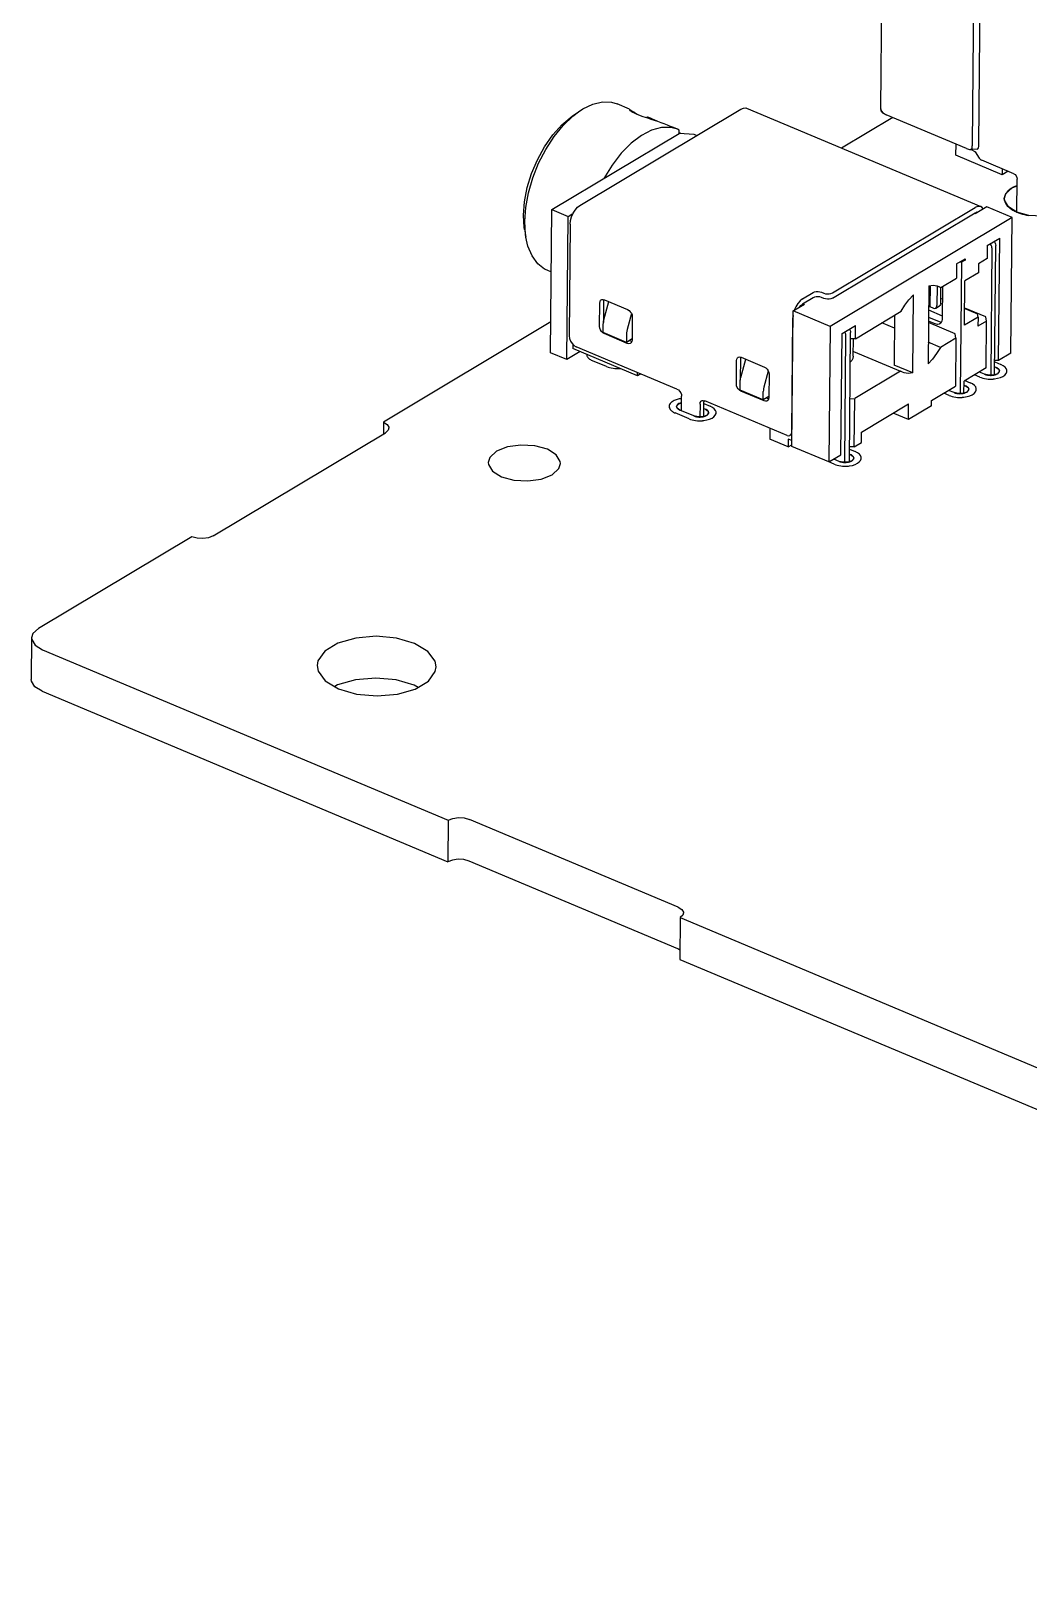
# Model space of a CAD drawing. Header units: millimetres. Extents: x 0 to 841, y 0 to 594.
# Drawn here: x 678.2 to 694.78, y 460.02 to 485.97 of the extents above; entities that cross this region are included whole.
import ezdxf

# ---------------------------------------------------------------- set-up
doc = ezdxf.new("R2010")
doc.units = ezdxf.units.MM
doc.header["$LTSCALE"] = 46.255
doc.layers.add('ASSEM_MEM', color=7, linetype='CONTINUOUS')

msp = doc.modelspace()

# ---------------------------------------------------------------- linework, layer by layer
at = {"layer": 'ASSEM_MEM', "color": 7, "linetype": 'CONTINUOUS'}
for p, q in [((693.844, 484.082), (693.938, 494.274)), ((693.951, 484.089), (694.046, 494.339)), ((692.322, 484.679), (692.399, 492.943)), ((687.19, 484.557), (687.299, 484.634)), ((687.321, 483.077), (689.997, 484.678)), ((688.148, 484.676), (687.94, 484.764)), ((688.161, 484.65), (688.15, 484.664)), ((690.092, 484.692), (693.984, 483.056)), ((692.322, 484.679), (692.33, 484.647)), ((692.413, 484.582), (692.361, 484.612)), ((693.747, 484.021), (692.413, 484.582)), ((688.432, 484.539), (688.432, 484.53)), ((688.942, 484.343), (688.878, 484.37)), ((688.973, 484.328), (688.942, 484.342)), ((688.973, 484.273), (688.973, 484.328)), ((692.52, 484.537), (691.67, 484.028)), ((686.856, 483.007), (688.973, 484.273)), ((689.218, 484.253), (688.973, 484.273)), ((689.259, 484.236), (689.218, 484.253)), ((693.571, 483.909), (693.573, 484.094)), ((694.342, 483.586), (693.571, 483.909)), ((693.781, 484.01), (693.797, 484.006)), ((693.781, 484.01), (693.815, 484.005)), ((693.926, 484.013), (693.815, 484.005)), ((693.864, 483.982), (693.815, 484.003)), ((693.888, 483.965), (693.957, 483.861)), ((693.968, 483.848), (693.957, 483.861)), ((694.532, 483.604), (694.004, 483.826)), ((694.342, 483.684), (694.342, 483.586)), ((694.438, 483.643), (694.342, 483.586)), ((694.532, 483.604), (694.554, 483.59)), ((694.553, 483.59), (694.572, 483.568)), ((694.585, 483.542), (694.589, 483.515)), ((694.584, 482.965), (694.589, 483.515)), ((691.518, 481.623), (693.89, 483.042)), ((694.083, 483.052), (693.892, 482.937)), ((694.507, 482.873), (694.083, 483.052)), ((686.415, 482.592), (686.403, 482.809)), ((686.834, 480.626), (686.856, 483.007)), ((686.856, 483.007), (687.126, 482.894)), ((687.104, 480.513), (687.126, 482.894)), ((687.126, 482.894), (687.206, 482.942)), ((687.16, 482.765), (687.143, 480.907)), ((694.507, 482.873), (691.481, 481.064)), ((691.517, 481.536), (693.889, 482.955)), ((693.924, 482.956), (693.909, 482.963)), ((694.486, 480.622), (694.507, 482.873)), ((686.4, 482.679), (686.422, 482.546)), ((686.422, 482.546), (686.415, 482.592)), ((694.091, 482.409), (694.298, 482.533)), ((694.279, 480.498), (694.298, 482.533)), ((694.091, 482.409), (694.089, 482.193)), ((694.17, 482.37), (694.15, 480.255)), ((694.214, 480.263), (694.234, 482.409)), ((686.847, 481.969), (686.777, 481.998)), ((693.582, 482.105), (693.579, 481.866)), ((693.582, 482.105), (693.725, 482.19)), ((693.64, 482.139), (693.661, 482.131)), ((693.661, 482.131), (693.641, 479.95)), ((693.725, 482.169), (693.661, 482.131)), ((693.704, 482.178), (693.725, 482.169)), ((693.725, 482.19), (693.725, 482.169)), ((693.946, 482.107), (693.944, 481.956)), ((694.089, 482.193), (693.946, 482.107)), ((693.119, 481.741), (693.107, 480.444)), ((693.119, 481.741), (693.192, 481.749)), ((693.141, 481.743), (693.138, 481.394)), ((693.253, 481.741), (693.321, 481.712)), ((693.257, 481.739), (693.254, 481.41)), ((693.286, 481.73), (693.321, 481.712)), ((693.321, 481.712), (693.579, 481.866)), ((693.348, 481.728), (693.343, 481.188)), ((693.715, 481.086), (693.721, 481.822)), ((693.944, 481.956), (693.721, 481.822)), ((687.705, 481.514), (687.729, 481.508)), ((687.715, 481.492), (687.711, 481.128)), ((687.718, 481.511), (687.715, 481.492)), ((687.72, 481.174), (687.803, 481.477)), ((687.729, 481.508), (688.114, 481.346)), ((691.197, 481.541), (691.02, 481.436)), ((691.021, 481.522), (691.197, 481.628)), ((691.376, 481.53), (691.337, 481.547)), ((691.338, 481.633), (691.377, 481.617)), ((692.852, 480.291), (692.864, 481.588)), ((693.318, 481.448), (693.32, 481.712)), ((693.346, 481.516), (693.319, 481.528)), ((687.647, 481.064), (687.651, 481.454)), ((688.178, 481.278), (688.106, 481.012)), ((688.191, 481.227), (688.187, 480.837)), ((690.842, 479.308), (690.86, 481.21)), ((690.844, 479.071), (690.865, 481.323)), ((690.864, 481.249), (690.86, 481.21)), ((690.865, 481.323), (691.056, 481.437)), ((691.481, 481.064), (690.865, 481.323)), ((691.899, 480.861), (692.659, 481.316)), ((692.551, 481.251), (692.544, 480.421)), ((693.114, 481.219), (693.29, 481.145)), ((693.115, 481.385), (693.138, 481.394)), ((693.115, 481.338), (693.343, 481.242)), ((693.138, 481.394), (693.196, 481.369)), ((693.235, 481.37), (693.299, 481.408)), ((693.938, 481.22), (693.715, 481.086)), ((694.066, 481.224), (693.717, 481.371)), ((693.717, 481.361), (693.928, 481.272)), ((693.938, 481.22), (693.928, 481.272)), ((693.938, 481.22), (693.936, 481.068)), ((694.08, 481.154), (694.066, 481.224)), ((686.839, 481.139), (684.056, 479.474)), ((687.724, 480.945), (687.7, 480.959)), ((687.708, 480.962), (687.709, 481.099)), ((688.093, 480.8), (687.708, 480.962)), ((687.709, 481.099), (687.711, 481.123)), ((688.109, 480.783), (687.724, 480.945)), ((691.481, 481.064), (691.46, 478.812)), ((691.659, 478.931), (691.678, 480.945)), ((691.678, 480.945), (691.901, 481.078)), ((691.801, 478.818), (691.821, 480.965)), ((691.899, 480.861), (691.901, 481.078)), ((692.549, 481.036), (692.339, 481.125)), ((693.226, 481.107), (693.113, 481.155)), ((693.557, 480.941), (693.113, 481.128)), ((694.08, 481.154), (693.936, 481.068)), ((694.072, 480.374), (694.08, 481.154)), ((687.202, 480.77), (687.201, 480.7)), ((688.28, 480.246), (687.201, 480.7)), ((688.934, 480.024), (687.257, 480.728)), ((688.095, 480.937), (688.093, 480.8)), ((688.187, 480.856), (688.093, 480.8)), ((688.147, 480.832), (688.173, 480.821)), ((688.173, 480.821), (688.184, 480.819)), ((691.722, 478.807), (691.741, 480.918)), ((691.899, 480.861), (691.82, 480.858)), ((691.865, 480.569), (691.867, 480.86)), ((693.312, 480.716), (693.11, 480.801)), ((693.57, 480.871), (693.312, 480.716)), ((693.57, 480.871), (693.557, 480.941)), ((693.57, 480.871), (693.563, 480.07)), ((687.104, 480.513), (686.834, 480.626)), ((687.328, 480.646), (687.104, 480.513)), ((687.524, 480.498), (687.533, 480.494)), ((687.764, 480.397), (687.533, 480.494)), ((689.921, 480.108), (689.925, 480.498)), ((689.979, 480.558), (690.003, 480.552)), ((689.989, 480.536), (689.985, 480.172)), ((689.992, 480.555), (689.989, 480.536)), ((689.994, 480.218), (690.077, 480.521)), ((690.003, 480.552), (690.388, 480.39)), ((691.816, 480.479), (691.833, 480.494)), ((691.866, 480.65), (692.65, 480.32)), ((694.279, 480.498), (694.216, 480.496)), ((694.216, 480.476), (694.319, 480.432)), ((694.486, 480.622), (694.279, 480.498)), ((688.28, 480.246), (688.28, 480.298)), ((688.331, 480.277), (688.28, 480.246)), ((689.983, 480.144), (689.984, 480.168)), ((690.452, 480.323), (690.379, 480.056)), ((690.464, 480.271), (690.461, 479.882)), ((692.65, 480.32), (691.89, 479.866)), ((692.852, 480.291), (692.544, 480.421)), ((692.685, 480.302), (692.65, 480.32)), ((694.072, 480.374), (693.706, 480.155)), ((693.969, 480.223), (693.88, 480.26)), ((694.048, 480.27), (693.96, 480.307)), ((694.207, 480.193), (694.213, 480.194)), ((694.215, 480.395), (694.239, 480.384)), ((689.997, 479.989), (689.974, 480.004)), ((689.982, 480.006), (689.983, 480.144)), ((690.367, 479.844), (689.982, 480.006)), ((690.383, 479.827), (689.997, 479.989)), ((690.367, 479.844), (690.368, 479.982)), ((693.164, 479.831), (693.563, 480.07)), ((693.459, 479.918), (693.371, 479.955)), ((693.539, 479.965), (693.45, 480.002)), ((693.704, 479.958), (693.706, 480.155)), ((693.705, 480.09), (693.73, 480.08)), ((693.721, 480.164), (693.809, 480.127)), ((689.215, 479.577), (688.983, 479.674)), ((689.008, 479.664), (689.01, 479.905)), ((689.318, 479.775), (689.316, 479.561)), ((689.372, 479.835), (689.396, 479.829)), ((689.38, 479.569), (689.382, 479.813)), ((689.381, 479.701), (689.406, 479.691)), ((689.385, 479.832), (689.382, 479.813)), ((689.382, 479.782), (689.485, 479.739)), ((690.764, 479.254), (689.396, 479.829)), ((690.461, 479.9), (690.367, 479.844)), ((690.421, 479.876), (690.447, 479.866)), ((690.447, 479.866), (690.458, 479.863)), ((691.811, 479.862), (691.89, 479.866)), ((691.882, 479.065), (691.89, 479.866)), ((692.003, 479.309), (692.784, 479.776)), ((692.781, 479.516), (692.784, 479.776)), ((693.164, 479.745), (692.781, 479.516)), ((693.164, 479.745), (693.164, 479.831)), ((693.697, 479.888), (693.704, 479.889)), ((684.056, 479.474), (684.054, 479.277)), ((688.895, 479.63), (688.904, 479.626)), ((689.135, 479.529), (688.904, 479.626)), ((689.373, 479.5), (689.379, 479.5)), ((692.781, 479.516), (692.528, 479.623)), ((681.223, 477.583), (684.089, 479.298)), ((684.136, 479.341), (684.089, 479.298)), ((684.147, 479.377), (684.136, 479.341)), ((690.477, 479.375), (690.476, 479.193)), ((690.784, 479.063), (690.476, 479.193)), ((690.785, 479.193), (690.784, 479.063)), ((690.845, 479.168), (690.785, 479.193)), ((690.846, 479.272), (690.817, 479.255)), ((691.882, 479.065), (692.002, 479.136)), ((692.002, 479.136), (692.003, 479.309)), ((690.784, 479.063), (690.844, 479.099)), ((691.46, 478.812), (690.844, 479.071)), ((691.46, 478.812), (691.659, 478.931)), ((691.802, 478.943), (691.819, 478.937)), ((691.882, 479.065), (691.803, 479.061)), ((691.803, 479.024), (691.898, 478.984)), ((691.548, 478.775), (691.46, 478.812)), ((691.628, 478.822), (691.539, 478.859)), ((691.786, 478.745), (691.8, 478.747)), ((680.871, 477.569), (678.322, 476.045)), ((678.208, 475.888), (678.201, 475.195)), ((678.389, 475.692), (685.134, 472.858)), ((678.383, 475), (685.127, 472.165)), ((684.63, 475.065), (684.566, 475.103)), ((685.134, 472.858), (685.127, 472.165)), ((688.954, 471.414), (685.486, 472.872)), ((688.948, 470.721), (685.479, 472.179)), ((688.988, 471.238), (688.981, 470.545)), ((688.988, 471.238), (714.038, 460.709)), ((688.983, 470.7), (688.948, 470.721)), ((688.981, 470.545), (714.032, 460.017))]:
    msp.add_line(p, q, dxfattribs=at)
for points in [[(687.043, 484.406), (687.205, 484.561), (687.299, 484.634)], [(687.299, 484.634), (687.371, 484.68), (687.536, 484.759), (687.697, 484.797), (687.847, 484.792), (687.94, 484.764)], [(688.448, 484.525), (688.37, 484.55), (688.298, 484.577), (688.237, 484.603), (688.19, 484.628), (688.161, 484.65)], [(689.997, 484.678), (690.038, 484.695), (690.077, 484.696), (690.092, 484.692)], [(692.361, 484.612), (692.33, 484.648), (692.322, 484.679)], [(692.33, 484.647), (692.362, 484.61), (692.413, 484.582)], [(686.383, 482.915), (686.4, 483.138), (686.445, 483.372), (686.517, 483.607), (686.614, 483.835), (686.733, 484.052), (686.87, 484.247), (687.019, 484.414), (687.19, 484.557)], [(686.403, 482.809), (686.42, 483.043), (686.465, 483.288), (686.537, 483.535), (686.634, 483.778), (686.754, 484.008), (686.891, 484.22), (687.043, 484.406)], [(688.942, 484.342), (688.833, 484.373), (688.677, 484.373), (688.512, 484.328), (688.342, 484.24), (688.173, 484.11), (688.009, 483.944), (687.856, 483.747), (687.72, 483.524)], [(688.467, 484.536), (688.446, 484.542), (688.434, 484.543), (688.432, 484.539)], [(688.565, 484.494), (688.528, 484.511), (688.494, 484.525), (688.467, 484.536)], [(693.815, 484.005), (693.833, 484.013), (693.841, 484.039), (693.844, 484.082)], [(693.815, 484.005), (693.821, 484.006), (693.83, 484.01), (693.835, 484.017), (693.839, 484.028), (693.842, 484.043), (693.843, 484.061), (693.844, 484.082)], [(693.797, 484.006), (693.811, 484.005), (693.815, 484.005)], [(693.864, 483.982), (693.874, 483.977), (693.882, 483.971), (693.888, 483.965)], [(693.888, 483.965), (693.882, 483.971), (693.874, 483.977)], [(693.968, 483.848), (693.984, 483.836), (694.004, 483.826)], [(694.572, 483.568), (694.585, 483.541), (694.589, 483.515)], [(694.588, 483.41), (694.526, 483.381), (694.474, 483.349), (694.432, 483.313), (694.4, 483.273), (694.382, 483.232), (694.375, 483.189)], [(694.375, 483.19), (694.4, 483.272), (694.507, 483.37), (694.588, 483.403)], [(687.16, 482.765), (687.166, 482.825), (687.183, 482.887), (687.208, 482.946), (687.242, 483), (687.28, 483.045), (687.321, 483.077)], [(693.984, 483.056), (693.969, 483.06), (693.931, 483.059), (693.89, 483.042)], [(694.025, 483.017), (694.002, 483.045), (693.984, 483.056)], [(694.583, 482.965), (694.442, 483.053), (694.377, 483.161), (694.375, 483.19)], [(694.375, 483.189), (694.375, 483.185), (694.375, 483.18), (694.375, 483.175), (694.376, 483.17), (694.376, 483.166), (694.377, 483.16)], [(694.377, 483.16), (694.382, 483.143), (694.389, 483.124), (694.399, 483.105), (694.411, 483.087), (694.425, 483.07), (694.442, 483.053)], [(694.442, 483.053), (694.448, 483.047), (694.455, 483.041), (694.462, 483.035), (694.469, 483.03), (694.476, 483.024), (694.485, 483.018)], [(686.4, 482.678), (686.396, 482.708), (686.383, 482.915)], [(693.889, 482.955), (693.918, 482.966), (693.937, 482.964)], [(694.485, 483.018), (694.499, 483.008), (694.515, 482.999), (694.531, 482.99), (694.548, 482.981), (694.565, 482.973), (694.583, 482.965)], [(695.393, 482.998), (695.219, 482.928), (695.004, 482.897), (694.781, 482.91), (694.583, 482.965)], [(694.583, 482.965), (694.612, 482.954), (694.644, 482.943), (694.677, 482.933), (694.711, 482.924), (694.746, 482.916), (694.782, 482.91)], [(686.777, 481.998), (686.735, 482.018), (686.619, 482.108), (686.525, 482.236), (686.457, 482.399), (686.422, 482.546)], [(694.17, 482.37), (694.167, 482.392), (694.159, 482.413), (694.147, 482.433), (694.141, 482.439)], [(694.204, 482.477), (694.21, 482.471), (694.223, 482.451), (694.231, 482.43), (694.234, 482.409)], [(693.192, 481.749), (693.26, 481.74), (693.286, 481.73)], [(687.651, 481.454), (687.655, 481.479), (687.666, 481.499), (687.677, 481.507)], [(687.677, 481.507), (687.683, 481.51), (687.705, 481.514)], [(691.021, 481.522), (690.98, 481.49), (690.941, 481.445), (690.908, 481.391), (690.883, 481.334)], [(691.197, 481.628), (691.221, 481.638), (691.25, 481.644), (691.281, 481.645), (691.311, 481.641), (691.338, 481.633)], [(691.337, 481.547), (691.31, 481.555), (691.28, 481.558), (691.249, 481.557), (691.22, 481.551), (691.197, 481.541)], [(691.517, 481.536), (691.493, 481.526), (691.465, 481.52), (691.434, 481.519), (691.403, 481.522), (691.376, 481.53)], [(691.377, 481.617), (691.404, 481.609), (691.434, 481.605), (691.465, 481.607), (691.494, 481.613), (691.518, 481.623)], [(692.659, 481.316), (692.721, 481.417), (692.79, 481.509), (692.864, 481.588)], [(688.114, 481.346), (688.138, 481.332), (688.159, 481.31), (688.176, 481.284), (688.187, 481.255), (688.191, 481.227)], [(690.971, 481.387), (690.991, 481.411), (691.02, 481.436)], [(693.196, 481.369), (693.214, 481.365), (693.23, 481.367), (693.235, 481.37)], [(693.235, 481.37), (693.243, 481.376), (693.251, 481.391), (693.254, 481.41)], [(693.318, 481.448), (693.315, 481.429), (693.306, 481.415), (693.299, 481.408)], [(687.7, 480.959), (687.678, 480.981), (687.662, 481.007), (687.651, 481.036), (687.647, 481.064)], [(687.711, 481.123), (687.714, 481.148), (687.72, 481.174)], [(688.106, 481.012), (688.1, 480.986), (688.096, 480.961), (688.095, 480.937)], [(691.741, 480.918), (691.739, 480.939), (691.731, 480.961), (691.723, 480.972)], [(691.803, 481.019), (691.81, 481.008), (691.818, 480.987), (691.821, 480.965)], [(693.304, 481.108), (693.294, 481.103), (693.262, 481.099), (693.226, 481.107)], [(693.29, 481.145), (693.324, 481.137), (693.329, 481.137)], [(693.343, 481.188), (693.337, 481.151), (693.32, 481.121), (693.304, 481.108)], [(687.143, 480.907), (687.148, 480.864), (687.164, 480.821), (687.19, 480.782), (687.222, 480.75), (687.257, 480.728)], [(688.161, 480.784), (688.155, 480.781), (688.133, 480.777), (688.109, 480.783)], [(688.187, 480.837), (688.183, 480.812), (688.172, 480.793), (688.161, 480.784)], [(693.312, 480.716), (693.249, 480.615), (693.18, 480.523), (693.107, 480.444)], [(687.433, 480.602), (687.434, 480.593), (687.435, 480.585), (687.438, 480.576), (687.442, 480.567), (687.447, 480.559), (687.453, 480.55)], [(687.453, 480.55), (687.461, 480.541), (687.471, 480.532), (687.482, 480.523), (687.495, 480.514), (687.509, 480.506), (687.524, 480.498)], [(689.925, 480.498), (689.929, 480.523), (689.94, 480.543), (689.951, 480.552)], [(689.951, 480.552), (689.957, 480.555), (689.979, 480.558)], [(691.865, 480.569), (691.858, 480.531), (691.84, 480.501), (691.833, 480.494)], [(694.213, 480.194), (694.264, 480.203), (694.311, 480.217), (694.351, 480.235), (694.383, 480.257), (694.405, 480.283), (694.417, 480.309), (694.418, 480.336), (694.408, 480.363), (694.388, 480.389), (694.358, 480.412), (694.319, 480.432)], [(687.764, 480.397), (687.788, 480.388), (687.815, 480.38), (687.843, 480.374), (687.872, 480.369), (687.902, 480.366), (687.934, 480.365)], [(687.934, 480.365), (687.94, 480.364), (687.945, 480.364), (687.951, 480.365), (687.957, 480.365), (687.963, 480.365), (687.968, 480.365)], [(687.968, 480.365), (687.972, 480.365), (687.976, 480.365), (687.98, 480.366), (687.985, 480.366), (687.988, 480.366), (687.993, 480.367)], [(689.984, 480.168), (689.988, 480.192), (689.994, 480.218)], [(690.388, 480.39), (690.412, 480.376), (690.433, 480.355), (690.45, 480.328), (690.461, 480.3), (690.464, 480.271)], [(692.852, 480.291), (692.779, 480.283), (692.711, 480.292), (692.685, 480.302)], [(693.969, 480.223), (693.993, 480.214), (694.019, 480.206), (694.047, 480.199), (694.077, 480.194), (694.107, 480.191), (694.138, 480.19)], [(694.26, 480.279), (694.196, 480.257), (694.119, 480.254), (694.048, 480.27)], [(694.048, 480.27), (694.059, 480.266), (694.07, 480.263), (694.082, 480.26), (694.094, 480.257), (694.106, 480.255), (694.119, 480.254)], [(694.119, 480.254), (694.121, 480.253), (694.124, 480.253), (694.126, 480.253), (694.129, 480.253), (694.132, 480.253), (694.135, 480.253)], [(694.135, 480.253), (694.145, 480.252), (694.155, 480.252), (694.166, 480.253), (694.176, 480.254), (694.186, 480.255), (694.196, 480.257)], [(694.138, 480.19), (694.144, 480.19), (694.15, 480.19), (694.156, 480.19), (694.161, 480.19), (694.167, 480.19), (694.173, 480.19)], [(694.173, 480.19), (694.178, 480.191), (694.184, 480.191), (694.19, 480.191), (694.196, 480.192), (694.201, 480.192), (694.207, 480.193)], [(694.196, 480.257), (694.199, 480.257), (694.202, 480.258), (694.205, 480.258), (694.208, 480.259), (694.211, 480.26), (694.214, 480.26)], [(694.214, 480.26), (694.222, 480.263), (694.23, 480.265), (694.238, 480.268), (694.246, 480.272), (694.253, 480.275), (694.26, 480.279)], [(694.294, 480.326), (694.292, 480.337), (694.288, 480.348), (694.28, 480.358), (694.269, 480.368), (694.256, 480.377), (694.239, 480.384)], [(694.239, 480.384), (694.284, 480.353), (694.294, 480.326)], [(694.294, 480.326), (694.292, 480.314), (694.26, 480.279)], [(694.26, 480.279), (694.267, 480.284), (694.274, 480.289), (694.28, 480.295), (694.285, 480.301), (694.289, 480.307), (694.292, 480.314)], [(694.292, 480.314), (694.292, 480.316), (694.293, 480.318), (694.293, 480.32), (694.294, 480.322), (694.294, 480.324), (694.294, 480.326)], [(688.934, 480.024), (688.958, 480.009), (688.979, 479.988), (688.996, 479.962), (689.007, 479.933), (689.01, 479.905)], [(689.974, 480.004), (689.952, 480.025), (689.935, 480.051), (689.925, 480.08), (689.921, 480.108)], [(690.379, 480.056), (690.374, 480.03), (690.37, 480.006), (690.368, 479.982)], [(693.459, 479.918), (693.483, 479.909), (693.51, 479.901), (693.538, 479.894), (693.567, 479.89), (693.597, 479.886), (693.629, 479.885)], [(693.75, 479.974), (693.687, 479.952), (693.609, 479.949), (693.539, 479.965)], [(693.539, 479.965), (693.549, 479.961), (693.56, 479.958), (693.572, 479.955), (693.584, 479.952), (693.597, 479.95), (693.609, 479.949)], [(693.609, 479.949), (693.612, 479.949), (693.614, 479.948), (693.617, 479.948), (693.619, 479.948), (693.622, 479.948), (693.625, 479.948)], [(693.625, 479.948), (693.635, 479.947), (693.646, 479.948), (693.656, 479.948), (693.667, 479.949), (693.677, 479.95), (693.687, 479.952)], [(693.687, 479.952), (693.69, 479.952), (693.692, 479.953), (693.695, 479.954), (693.698, 479.954), (693.701, 479.955), (693.704, 479.956)], [(693.704, 479.889), (693.755, 479.898), (693.801, 479.912), (693.841, 479.93), (693.873, 479.952), (693.895, 479.978), (693.907, 480.004), (693.908, 480.032), (693.899, 480.059), (693.878, 480.084), (693.848, 480.108), (693.809, 480.127)], [(693.704, 479.956), (693.712, 479.958), (693.721, 479.961), (693.729, 479.964), (693.736, 479.967), (693.743, 479.97), (693.75, 479.974)], [(693.784, 480.021), (693.783, 480.032), (693.778, 480.043), (693.77, 480.053), (693.76, 480.063), (693.746, 480.072), (693.73, 480.08)], [(693.73, 480.08), (693.775, 480.048), (693.784, 480.021)], [(693.784, 480.021), (693.782, 480.009), (693.75, 479.974)], [(693.75, 479.974), (693.758, 479.979), (693.765, 479.984), (693.771, 479.99), (693.775, 479.996), (693.779, 480.002), (693.782, 480.009)], [(693.782, 480.009), (693.783, 480.011), (693.783, 480.013), (693.784, 480.015), (693.784, 480.017), (693.784, 480.019), (693.784, 480.021)], [(688.823, 479.784), (688.812, 479.767), (688.806, 479.75), (688.804, 479.733), (688.806, 479.716), (688.813, 479.699), (688.823, 479.682)], [(688.903, 479.838), (688.886, 479.831), (688.871, 479.822), (688.856, 479.814), (688.844, 479.804), (688.833, 479.794), (688.823, 479.784)], [(688.823, 479.682), (688.831, 479.673), (688.841, 479.664), (688.853, 479.655), (688.865, 479.646), (688.879, 479.638), (688.895, 479.63)], [(689.01, 479.865), (688.991, 479.862), (688.972, 479.859), (688.954, 479.855), (688.937, 479.85), (688.92, 479.844), (688.903, 479.838)], [(689.009, 479.798), (688.987, 479.791), (688.967, 479.782), (688.951, 479.771), (688.939, 479.759), (688.931, 479.746), (688.929, 479.732)], [(688.929, 479.732), (688.931, 479.745), (688.963, 479.78), (689.009, 479.796)], [(688.929, 479.732), (688.929, 479.728), (688.93, 479.724), (688.931, 479.719), (688.933, 479.715), (688.935, 479.71), (688.938, 479.706)], [(688.983, 479.674), (688.938, 479.706), (688.929, 479.732)], [(688.938, 479.706), (688.943, 479.7), (688.949, 479.694), (688.956, 479.689), (688.964, 479.684), (688.973, 479.679), (688.983, 479.674)], [(689.318, 479.775), (689.322, 479.8), (689.334, 479.82), (689.344, 479.828)], [(689.344, 479.828), (689.351, 479.832), (689.372, 479.835)], [(689.379, 479.5), (689.43, 479.51), (689.477, 479.524), (689.517, 479.542), (689.549, 479.564), (689.571, 479.589), (689.583, 479.616), (689.584, 479.643), (689.574, 479.67), (689.554, 479.696), (689.524, 479.719), (689.485, 479.739)], [(689.46, 479.633), (689.459, 479.644), (689.454, 479.654), (689.446, 479.665), (689.435, 479.674), (689.422, 479.683), (689.406, 479.691)], [(689.406, 479.691), (689.451, 479.659), (689.46, 479.633)], [(690.435, 479.828), (690.428, 479.825), (690.407, 479.822), (690.383, 479.827)], [(690.461, 479.882), (690.457, 479.856), (690.446, 479.837), (690.435, 479.828)], [(693.629, 479.885), (693.634, 479.885), (693.64, 479.885), (693.646, 479.885), (693.652, 479.885), (693.657, 479.885), (693.663, 479.886)], [(693.663, 479.886), (693.669, 479.886), (693.675, 479.886), (693.68, 479.887), (693.686, 479.887), (693.692, 479.888), (693.697, 479.888)], [(684.056, 479.474), (684.118, 479.436), (684.146, 479.389), (684.147, 479.377)], [(689.135, 479.529), (689.159, 479.52), (689.185, 479.512), (689.213, 479.506), (689.243, 479.501), (689.273, 479.498), (689.304, 479.497)], [(689.426, 479.585), (689.362, 479.563), (689.285, 479.56), (689.215, 479.577)], [(689.215, 479.577), (689.225, 479.573), (689.236, 479.569), (689.248, 479.566), (689.26, 479.564), (689.272, 479.562), (689.285, 479.56)], [(689.285, 479.56), (689.287, 479.56), (689.29, 479.56), (689.293, 479.56), (689.295, 479.559), (689.298, 479.559), (689.301, 479.559)], [(689.301, 479.559), (689.311, 479.559), (689.322, 479.559), (689.332, 479.56), (689.342, 479.561), (689.353, 479.562), (689.362, 479.563)], [(689.304, 479.497), (689.31, 479.496), (689.316, 479.496), (689.322, 479.497), (689.328, 479.497), (689.333, 479.497), (689.339, 479.497)], [(689.339, 479.497), (689.345, 479.497), (689.35, 479.498), (689.356, 479.498), (689.362, 479.499), (689.367, 479.499), (689.373, 479.5)], [(689.362, 479.563), (689.365, 479.564), (689.368, 479.564), (689.371, 479.565), (689.374, 479.566), (689.377, 479.566), (689.38, 479.567)], [(689.38, 479.567), (689.388, 479.569), (689.396, 479.572), (689.404, 479.575), (689.412, 479.578), (689.419, 479.582), (689.426, 479.585)], [(689.46, 479.633), (689.458, 479.621), (689.426, 479.585)], [(689.426, 479.585), (689.433, 479.59), (689.44, 479.596), (689.446, 479.602), (689.451, 479.608), (689.455, 479.614), (689.458, 479.621)], [(689.458, 479.621), (689.459, 479.622), (689.459, 479.624), (689.46, 479.626), (689.46, 479.629), (689.46, 479.631), (689.46, 479.633)], [(690.764, 479.254), (690.788, 479.248), (690.81, 479.252), (690.817, 479.255)], [(690.817, 479.255), (690.827, 479.264), (690.838, 479.283), (690.842, 479.308)], [(685.935, 478.989), (685.824, 478.887), (685.798, 478.801)], [(686.998, 478.789), (686.995, 478.819), (686.928, 478.932), (686.78, 479.023), (686.574, 479.08), (686.341, 479.094), (686.117, 479.062), (685.935, 478.989)], [(691.8, 478.747), (691.85, 478.756), (691.895, 478.771), (691.934, 478.79), (691.964, 478.812), (691.986, 478.837), (691.997, 478.863), (691.997, 478.89), (691.987, 478.917), (691.967, 478.942), (691.937, 478.965), (691.898, 478.984)], [(691.873, 478.878), (691.872, 478.889), (691.867, 478.9), (691.859, 478.91), (691.848, 478.92), (691.835, 478.929), (691.819, 478.937)], [(691.819, 478.937), (691.864, 478.905), (691.873, 478.878)], [(691.873, 478.878), (691.871, 478.866), (691.839, 478.831)], [(691.871, 478.866), (691.872, 478.868), (691.872, 478.87), (691.873, 478.872), (691.873, 478.874), (691.873, 478.876), (691.873, 478.878)], [(685.798, 478.801), (685.801, 478.771), (685.868, 478.658), (686.016, 478.566), (686.222, 478.509), (686.455, 478.496), (686.679, 478.528), (686.86, 478.6)], [(686.86, 478.6), (686.971, 478.703), (686.998, 478.789)], [(691.548, 478.775), (691.572, 478.766), (691.598, 478.758), (691.626, 478.751), (691.656, 478.746), (691.686, 478.743), (691.717, 478.742)], [(691.839, 478.831), (691.775, 478.809), (691.698, 478.806), (691.628, 478.822)], [(691.628, 478.822), (691.638, 478.818), (691.649, 478.815), (691.661, 478.812), (691.673, 478.809), (691.685, 478.807), (691.698, 478.806)], [(691.698, 478.806), (691.7, 478.805), (691.703, 478.805), (691.706, 478.805), (691.708, 478.805), (691.711, 478.805), (691.714, 478.805)], [(691.714, 478.805), (691.724, 478.804), (691.735, 478.804), (691.745, 478.805), (691.755, 478.806), (691.766, 478.807), (691.775, 478.809)], [(691.717, 478.742), (691.723, 478.742), (691.729, 478.742), (691.735, 478.742), (691.741, 478.742), (691.746, 478.742), (691.752, 478.742)], [(691.752, 478.742), (691.758, 478.743), (691.763, 478.743), (691.769, 478.743), (691.775, 478.744), (691.78, 478.744), (691.786, 478.745)], [(691.775, 478.809), (691.78, 478.81), (691.784, 478.81), (691.788, 478.811), (691.793, 478.812), (691.797, 478.814), (691.801, 478.815)], [(691.801, 478.815), (691.808, 478.817), (691.815, 478.819), (691.821, 478.822), (691.827, 478.825), (691.833, 478.828), (691.839, 478.831)], [(691.839, 478.831), (691.846, 478.836), (691.853, 478.841), (691.859, 478.847), (691.864, 478.853), (691.868, 478.859), (691.871, 478.866)], [(681.223, 477.583), (681.147, 477.553), (681.054, 477.54), (680.957, 477.545), (680.871, 477.569)], [(678.322, 476.045), (678.23, 475.96), (678.208, 475.888)], [(678.208, 475.888), (678.21, 475.863), (678.266, 475.769), (678.389, 475.692)], [(684.573, 475.796), (684.274, 475.883), (683.935, 475.914), (683.597, 475.885), (683.3, 475.8), (683.081, 475.669), (682.966, 475.508), (682.952, 475.428)], [(684.932, 475.409), (684.916, 475.501), (684.796, 475.663), (684.573, 475.796)], [(682.952, 475.428), (682.969, 475.336), (683.089, 475.174), (683.311, 475.041)], [(683.311, 475.041), (683.61, 474.954), (683.95, 474.923), (684.288, 474.952), (684.584, 475.037), (684.803, 475.168), (684.918, 475.329), (684.932, 475.409)], [(678.383, 475), (678.26, 475.076), (678.204, 475.17), (678.201, 475.195)], [(683.59, 475.192), (683.294, 475.107), (683.247, 475.079)], [(684.566, 475.103), (684.267, 475.19), (683.928, 475.221), (683.59, 475.192)], [(685.134, 472.858), (685.209, 472.888), (685.303, 472.901), (685.4, 472.896), (685.486, 472.872)], [(685.479, 472.179), (685.393, 472.203), (685.296, 472.209), (685.203, 472.195), (685.127, 472.165)], [(688.954, 471.414), (689.016, 471.376), (689.044, 471.329), (689.045, 471.317)], [(689.045, 471.317), (689.034, 471.281), (688.988, 471.238)]]:
    msp.add_lwpolyline(points, dxfattribs=at)
for centre, major_axis, ratio, start_param, end_param in [((688.147, 483.05), (0.001, 1.627), 0.011371, -0.123833, -0.00477), ((686.511, 483.737), (2.334, -0.002), 0.556488, 0.715381, 0.790224), ((687.146, 483.47), (2.877, -0.29), 0.447752, 7.253779, 7.429704), ((685.794, 484.039), (4.125, -0.839), 0.303517, 0.880767, 0.897206), ((685.794, 484.039), (4.125, -0.839), 0.303517, 0.745601, 0.754508), ((693.903, 484.161), (-0.024, 0.149), 0.279464, 3.114784, 4.156903), ((693.748, 484.151), (0.137, -0.118), 0.618193, -1.090684, -0.86992)]:
    msp.add_ellipse(centre, major_axis=major_axis, ratio=ratio, start_param=start_param, end_param=end_param, dxfattribs=at)

doc.saveas('drawing.dxf')
